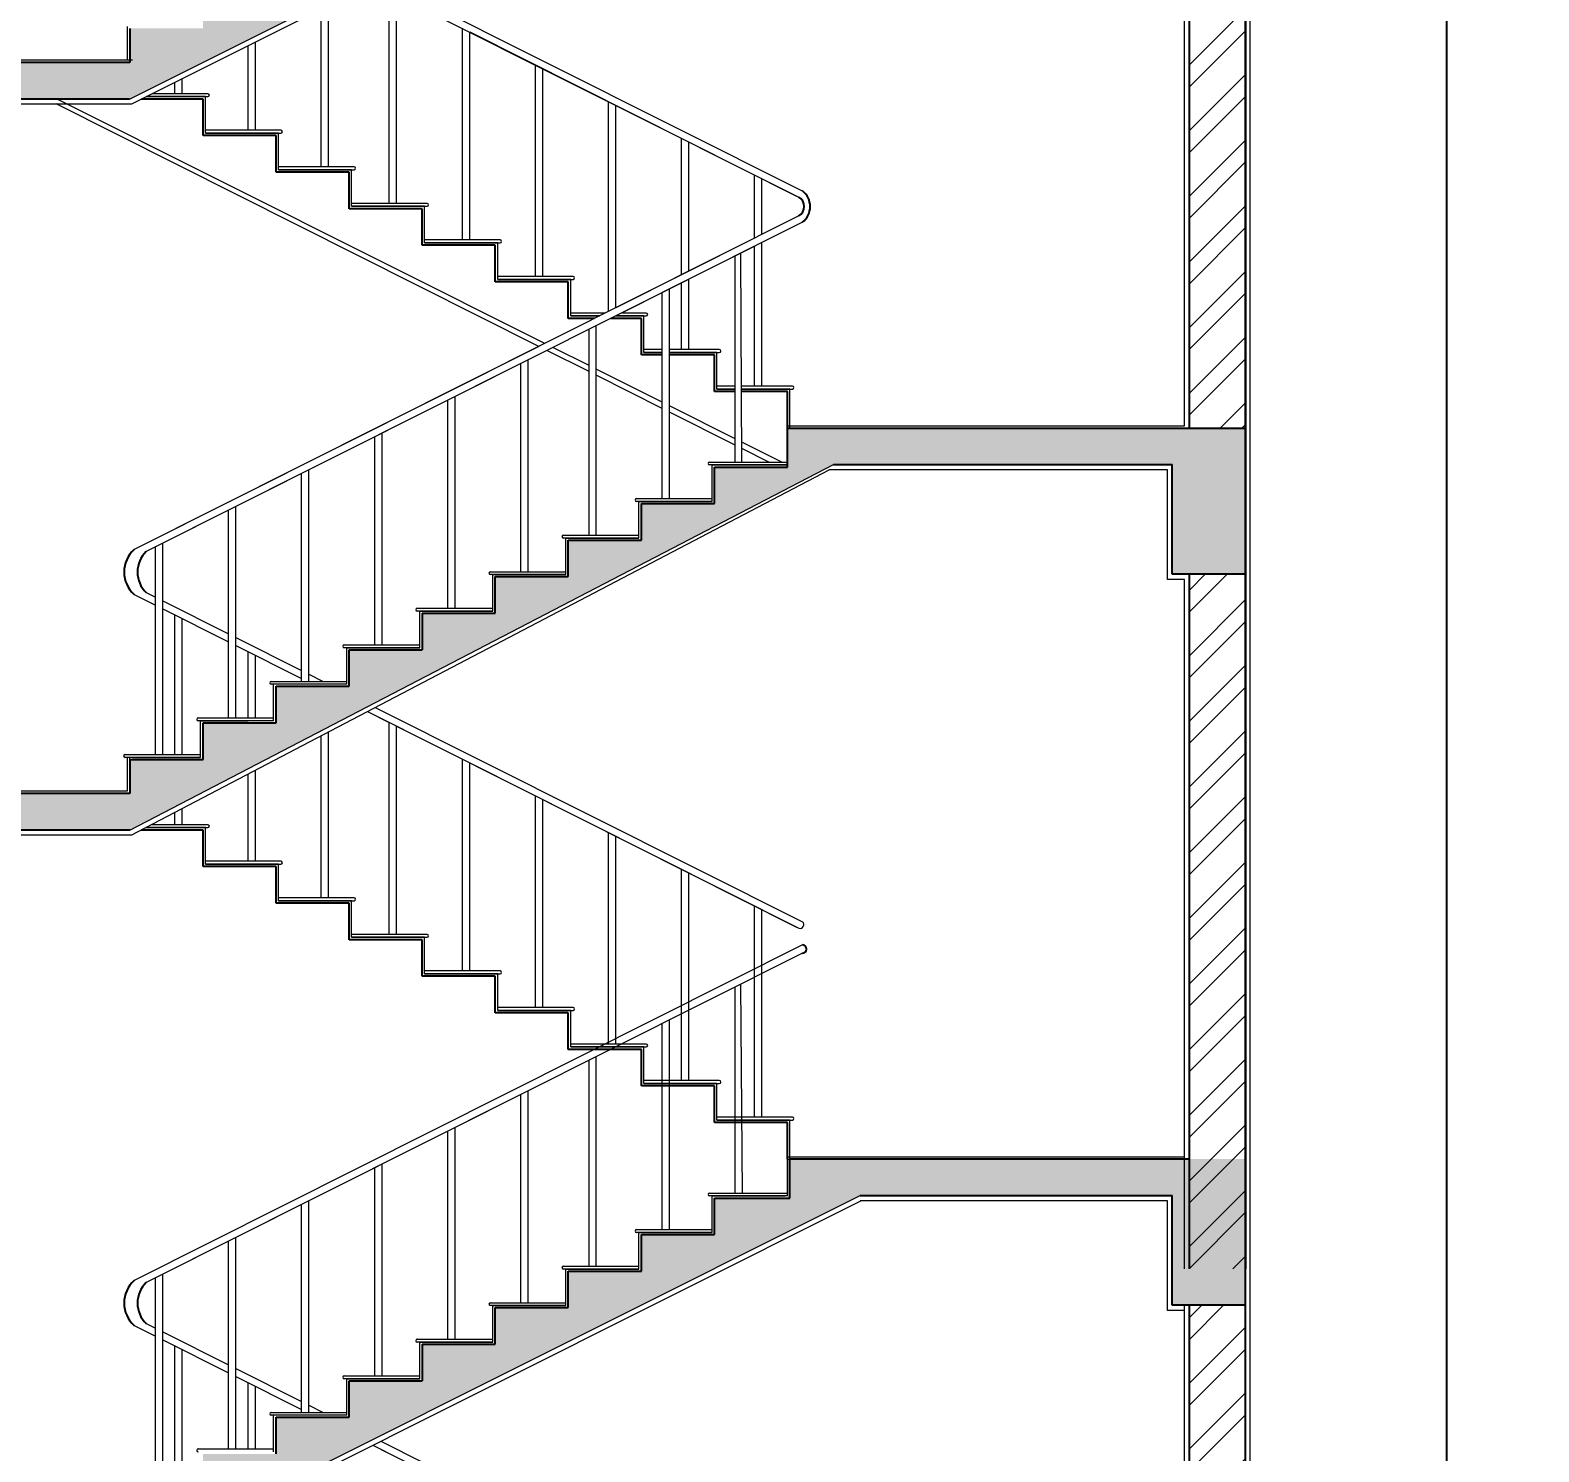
# Model space of a CAD drawing. Header units: metres. Extents: x 29392 to 32022, y 3934 to 33962.
# Drawn here: x 29754.36 to 29760.56, y 4080.7 to 4086.53 of the extents above; entities that cross this region are included whole.
import ezdxf

# ---------------------------------------------------------------- set-up
doc = ezdxf.new("R2010")
doc.units = ezdxf.units.M
for name, color, linetype, lineweight in [('HATCH', 250, 'Continuous', 13), ('Layer2', 7, 'Continuous', 5), ('PLASTER', 252, 'Continuous', 15)]:
    doc.layers.add(name, color=color, linetype=linetype, lineweight=lineweight)
doc.styles.get("Standard").update_dxf_attribs({"font": 'arial.ttf'})
doc.dimstyles.get("Standard").update_dxf_attribs({"dimtxt": 0.1, "dimasz": 0.18, "dimexe": 0.18, "dimexo": 0.0625, "dimgap": 0.09, "dimtad": 0, "dimtih": 1, "dimtoh": 1, "dimdec": 1, "dimzin": 0, "dimdsep": 46, "dimtxsty": 'Standard', "dimcen": 0.09, "dimadec": 0, "dimazin": 0, "dimtfac": 1, "dimtdec": 1, "dimtofl": 0, "dimtmove": 0, "dimatfit": 3, "dimfxl": 1, "dimtolj": 1, "dimtzin": 0, "dimarcsym": 0})
pattern_1 = [(45, (28953.65283, 3813.53923), (-0.13470384, 0.13470384), []), (45, (28953.74263, 3813.53923), (-0.13470384, 0.13470384), [])]

# ---------------------------------------------------------------- blocks, each defined once
blk = doc.blocks.new('*D276')
at = {"color": 0, "lineweight": -2, "transparency": 16777216}
for p, q in [((29759.4328, 4102.8275), (29760.3567, 4102.8275)), ((29760.1767, 4102.6475), (29760.1767, 4080.6454)), ((29760.1767, 4057.9546), (29760.1767, 4079.9568)), ((29759.4328, 4057.7746), (29760.3567, 4057.7746))]:
    blk.add_line(p, q, dxfattribs=at)
at = {"color": 0, "transparency": 16777216}
for points in [[(29760.1467, 4102.6475), (29760.2067, 4102.6475), (29760.1767, 4102.8275)], [(29760.1467, 4057.9546), (29760.2067, 4057.9546), (29760.1767, 4057.7746)]]:
    blk.add_solid(points, dxfattribs=at)
at = {"layer": 'Defpoints', "color": 0, "transparency": 16777216}
for p in [(29759.3703, 4102.8275), (29760.1767, 4102.8275), (29759.3703, 4057.7746)]:
    blk.add_point(p, dxfattribs=at)
at = {"color": 0, "transparency": 16777216, "insert": (29760.1767, 4080.3011), "char_height": 0.5, "attachment_point": 5}
blk.add_mtext('\\A1;45', dxfattribs=at)

msp = doc.modelspace()

# ---------------------------------------------------------------- hatches: boundary and pattern name
at = {"layer": 'HATCH', "transparency": 16777216}
h = msp.add_hatch(dxfattribs=at)
h.set_pattern_fill('ANSI32', color=256, scale=0.02)
h.set_pattern_definition(pattern_1)
h.paths.add_polyline_path([(29759.3503, 4093.8973), (29759.1203, 4093.8973), (29759.1203, 4096.2973), (29759.3503, 4096.2973)])
h.paths.add_polyline_path([(29753.1203, 4092.3973), (29752.8903, 4092.3973), (29752.8903, 4094.7973), (29753.1203, 4094.7973), (29753.1203, 4094.7773)])
h.paths.add_polyline_path([(29752.8903, 4091.7973), (29753.1203, 4091.7973), (29753.1203, 4091.7773), (29753.1203, 4089.3973), (29752.8903, 4089.3973)])
h.paths.add_polyline_path([(29752.8903, 4088.7973), (29753.1203, 4088.7973), (29753.1203, 4088.7773), (29753.1203, 4086.3973), (29752.8903, 4086.3973)])
h.paths.add_polyline_path([(29759.3503, 4087.8973), (29759.1203, 4087.8973), (29759.1203, 4090.2973), (29759.3503, 4090.2973)])
h.paths.add_polyline_path([(29759.3503, 4090.8973), (29759.1203, 4090.8973), (29759.1203, 4093.2973), (29759.3503, 4093.2973)])
h.paths.add_polyline_path([(29759.3503, 4084.8973), (29759.1203, 4084.8973), (29759.1203, 4087.2973), (29759.3503, 4087.2973)])
h.paths.add_polyline_path([(29759.1203, 4084.2973), (29759.3503, 4084.2973), (29759.3503, 4081.8973), (29759.1203, 4081.8973)])
h.paths.add_polyline_path([(29752.8903, 4082.7973), (29753.1202, 4082.7973), (29753.1196, 4081.4473), (29752.8903, 4081.4473)])
h.paths.add_polyline_path([(29752.8903, 4085.7973), (29753.1203, 4085.7973), (29753.1203, 4085.7773), (29753.1203, 4083.3973), (29752.8903, 4083.3973)])
h = msp.add_hatch(dxfattribs=at)
h.set_pattern_fill('AR-CONC', color=256, scale=0.001)
h.set_pattern_definition([(50, (28953.65283, 3813.53923), (0.18218467, -0.015939086), [0.01905, -0.20955]), (355, (28953.65283, 3813.53923), (-0.03524342, 0.191056845), [0.01524, -0.167640584]), (100.451445, (28953.66801, 3813.5379), (0.146941247, 0.175117752), [0.01619001, -0.178090245]), (46.1842, (28953.65283, 3813.59003), (0.27107904, -0.04204233), [0.028575, -0.314325]), (96.635558, (28953.67542, 3813.58652), (0.23740413, 0.247426125), [0.02428502, -0.26713561]), (351.18415, (28953.65283, 3813.59003), (0.23740413, 0.24742612), [0.02285997, -0.25145973]), (21, (28953.67823, 3813.57733), (0.15161439, -0.102265198), [0.01905, -0.20955]), (326, (28953.67823, 3813.57733), (0.06180203, 0.184187966), [0.01524, -0.16764]), (71.451445, (28953.69087, 3813.5688), (0.21341642, 0.08192277), [0.01619001, -0.178089938]), (37.5, (28953.65283, 3813.53923), (0.0030886033, 0.084555039), [0, -0.165608, 0, -0.17018, 0, -0.168275]), (7.5, (28953.65283, 3813.53923), (0.0668196625, 0.100180575), [0, -0.097028, 0, -0.161798, 0, -0.064135]), (327.5, (28953.59619, 3813.53923), (0.135590595, -0.005728744), [0, -0.0635, 0, -0.19812, 0, -0.26289]), (317.5, (28953.57079, 3813.53923), (0.148129181, 0.025426491), [0, -0.08255, 0, -0.131572, 0, -0.18669])])
h.paths.add_polyline_path([(29759.3503, 4084.2973), (29759.0503, 4084.2973), (29759.0503, 4084.7473), (29757.659, 4084.7473), (29754.7704, 4083.2473), (29753.1903, 4083.2473), (29753.1903, 4082.7973), (29752.8903, 4082.7973), (29752.8903, 4083.3973), (29754.7703, 4083.3973), (29754.7703, 4083.5373), (29755.0703, 4083.5373), (29755.0703, 4083.6873), (29755.3703, 4083.6873), (29755.3703, 4083.8373), (29755.6703, 4083.8373), (29755.6703, 4083.9449), (29755.6703, 4083.9873), (29755.9703, 4083.9873), (29755.9703, 4084.1373), (29756.2703, 4084.1373), (29756.2703, 4084.2873), (29756.5703, 4084.2873), (29756.5703, 4084.4373), (29756.8703, 4084.4373), (29756.8703, 4084.5873), (29757.1703, 4084.5873), (29757.1703, 4084.7373), (29757.4703, 4084.7373), (29757.4703, 4084.8973), (29757.4803, 4084.8973), (29759.3503, 4084.8973)])
h.paths.add_polyline_path([(29759.3503, 4087.2973), (29759.0503, 4087.2973), (29759.0503, 4087.7473), (29757.7693, 4087.7473), (29754.7688, 4086.2473), (29753.1903, 4086.2473), (29753.1903, 4085.7973), (29752.8903, 4085.7973), (29752.8903, 4086.3973), (29754.7703, 4086.3973), (29754.7803, 4086.4073), (29754.7703, 4086.4073), (29754.7703, 4086.5373), (29755.0703, 4086.5373), (29755.0703, 4086.6873), (29755.3703, 4086.6873), (29755.3703, 4086.8373), (29755.6703, 4086.8373), (29755.6703, 4086.9449), (29755.6703, 4086.9873), (29755.9703, 4086.9873), (29755.9703, 4087.1373), (29756.2703, 4087.1373), (29756.2703, 4087.2873), (29756.5703, 4087.2873), (29756.5703, 4087.4373), (29756.8703, 4087.4373), (29756.8703, 4087.5873), (29757.1703, 4087.5873), (29757.1703, 4087.7373), (29757.4455, 4087.7373), (29757.4703, 4087.7373), (29757.4703, 4087.8973), (29759.3503, 4087.8973)])
h = msp.add_hatch(dxfattribs=at)
h.set_pattern_fill('ANSI32', color=256, scale=0.02)
h.set_pattern_definition(pattern_1)
h.paths.add_polyline_path([(29759.3503, 4081.4473), (29759.1203, 4081.4473), (29759.1203, 4084.2973), (29759.3503, 4084.2973), (29759.3503, 4081.8973)])
h = msp.add_hatch(dxfattribs=at)
h.set_pattern_fill('ANSI32', color=256, scale=0.02)
h.set_pattern_definition([(45, (28953.65283, 3789.53923), (-0.13470384, 0.13470384), []), (45, (28953.74263, 3789.53923), (-0.13470384, 0.13470384), [])])
h.paths.add_polyline_path([(29753.1203, 4080.3973), (29752.8903, 4080.3973), (29752.8903, 4083.8473), (29753.1203, 4083.8473)])
h.paths.add_polyline_path([(29753.1203, 4077.3973), (29752.8903, 4077.3973), (29752.8903, 4079.7973), (29753.1203, 4079.7973), (29753.1203, 4079.7773)])
h.paths.add_polyline_path([(29759.3503, 4078.8973), (29759.1203, 4078.8973), (29759.1203, 4081.2973), (29759.3503, 4081.2973)])
h.paths.add_polyline_path([(29759.3503, 4078.2973), (29759.3503, 4075.8973), (29759.1203, 4075.8973), (29759.1203, 4078.2973)])
h.paths.add_polyline_path([(29759.3503, 4075.2973), (29759.3503, 4072.8973), (29759.1203, 4072.8973), (29759.1203, 4075.2973)])
h.paths.add_polyline_path([(29753.1203, 4071.3973), (29752.8903, 4071.3973), (29752.8903, 4073.7973), (29753.1203, 4073.7973), (29753.1203, 4073.7773)])
h.paths.add_polyline_path([(29752.8903, 4074.3973), (29752.8903, 4076.7973), (29753.1203, 4076.7973), (29753.1203, 4076.7773), (29753.1203, 4074.3973)])
h = msp.add_hatch(dxfattribs=at)
h.set_pattern_fill('AR-CONC', color=256, scale=0.001)
h.set_pattern_definition([(50, (28953.65283, 3807.53923), (0.18218467, -0.015939086), [0.01905, -0.20955]), (355, (28953.65283, 3807.53923), (-0.03524342, 0.191056845), [0.01524, -0.167640584]), (100.451445, (28953.66801, 3807.5379), (0.146941247, 0.175117752), [0.01619001, -0.178090245]), (46.1842, (28953.65283, 3807.59003), (0.27107904, -0.04204233), [0.028575, -0.314325]), (96.635558, (28953.67542, 3807.58652), (0.23740413, 0.247426125), [0.02428502, -0.26713561]), (351.18415, (28953.65283, 3807.59003), (0.23740413, 0.24742612), [0.02285997, -0.25145973]), (21, (28953.67823, 3807.57733), (0.15161439, -0.102265198), [0.01905, -0.20955]), (326, (28953.67823, 3807.57733), (0.06180203, 0.184187966), [0.01524, -0.16764]), (71.451445, (28953.69087, 3807.5688), (0.21341642, 0.08192277), [0.01619001, -0.178089938]), (37.5, (28953.65283, 3807.53923), (0.0030886033, 0.084555039), [0, -0.165608, 0, -0.17018, 0, -0.168275]), (7.5, (28953.65283, 3807.53923), (0.0668196625, 0.100180575), [0, -0.097028, 0, -0.161798, 0, -0.064135]), (327.5, (28953.59619, 3807.53923), (0.135590595, -0.005728744), [0, -0.0635, 0, -0.19812, 0, -0.26289]), (317.5, (28953.57079, 3807.53923), (0.148129181, 0.025426491), [0, -0.08255, 0, -0.131572, 0, -0.18669])])
h.paths.add_polyline_path([(29759.0503, 4078.7473), (29757.659, 4078.7473), (29754.7704, 4077.2473), (29753.1903, 4077.2473), (29753.1903, 4076.7973), (29752.8903, 4076.7973), (29752.8903, 4077.3973), (29754.7703, 4077.3973), (29754.7703, 4077.5373), (29755.0703, 4077.5373), (29755.0703, 4077.6873), (29755.3703, 4077.6873), (29755.3703, 4077.8373), (29755.6703, 4077.8373), (29755.6703, 4077.9449), (29755.6703, 4077.9873), (29755.9703, 4077.9873), (29755.9703, 4078.1373), (29756.2703, 4078.1373), (29756.2703, 4078.2873), (29756.5703, 4078.2873), (29756.5703, 4078.4373), (29756.8703, 4078.4373), (29756.8703, 4078.5873), (29757.1703, 4078.5873), (29757.1703, 4078.7373), (29757.4703, 4078.7373), (29757.4703, 4078.8973), (29757.4803, 4078.8973), (29759.3503, 4078.8973), (29759.3503, 4078.2973), (29759.0503, 4078.2973)])
h.paths.add_polyline_path([(29759.0503, 4081.7473), (29757.7693, 4081.7473), (29754.7688, 4080.2473), (29753.1903, 4080.2473), (29753.1903, 4079.7973), (29752.8903, 4079.7973), (29752.8903, 4080.3973), (29754.7703, 4080.3973), (29754.7803, 4080.4073), (29754.7703, 4080.4073), (29754.7703, 4080.5373), (29755.0703, 4080.5373), (29755.0703, 4080.6873), (29755.3703, 4080.6873), (29755.3703, 4080.8373), (29755.6703, 4080.8373), (29755.6703, 4080.9449), (29755.6703, 4080.9873), (29755.9703, 4080.9873), (29755.9703, 4081.1373), (29756.2703, 4081.1373), (29756.2703, 4081.2873), (29756.5703, 4081.2873), (29756.5703, 4081.4373), (29756.8703, 4081.4373), (29756.8703, 4081.5873), (29757.1703, 4081.5873), (29757.1703, 4081.7373), (29757.4455, 4081.7373), (29757.4703, 4081.7373), (29757.4703, 4081.8973), (29759.3503, 4081.8973), (29759.3503, 4081.2973), (29759.0503, 4081.2973)])

# ---------------------------------------------------------------- linework, layer by layer
at = {"transparency": 16777216}
for p, q in [((29759.3503, 4081.8973), (29759.3575, 4102.8125)), ((29759.3503, 4089.1665), (29759.3503, 4081.4473)), ((29759.1203, 4084.8973), (29759.1203, 4087.2973)), ((29759.3503, 4057.7746), (29759.3503, 4086.8273)), ((29759.3503, 4057.8973), (29759.3503, 4086.7868)), ((29754.7703, 4086.5373), (29754.7703, 4086.3973)), ((29754.7703, 4086.3973), (29752.8903, 4086.3973)), ((29754.7688, 4086.2473), (29753.1903, 4086.2473)), ((29755.0703, 4086.2473), (29754.8176, 4086.2473)), ((29755.0703, 4086.0973), (29755.0703, 4086.2473)), ((29755.3703, 4086.0973), (29755.0703, 4086.0973)), ((29755.3703, 4085.9473), (29755.3703, 4086.0973)), ((29755.6703, 4085.9473), (29755.3703, 4085.9473)), ((29755.6703, 4085.7973), (29755.6703, 4085.9473)), ((29755.9703, 4085.7973), (29755.6703, 4085.7973)), ((29755.9703, 4085.6473), (29755.9703, 4085.7973)), ((29756.2703, 4085.6473), (29755.9703, 4085.6473)), ((29756.2703, 4085.4973), (29756.2703, 4085.6473)), ((29756.5703, 4085.4973), (29756.2703, 4085.4973)), ((29756.5703, 4085.3473), (29756.5703, 4085.4973)), ((29756.6779, 4085.3473), (29756.5703, 4085.3473)), ((29756.8703, 4085.3473), (29756.7452, 4085.3473)), ((29756.8703, 4085.1973), (29756.8703, 4085.3473)), ((29756.9553, 4085.1973), (29756.8703, 4085.1973)), ((29757.1703, 4085.1973), (29756.9853, 4085.1973)), ((29757.1703, 4085.0473), (29757.1703, 4085.1973)), ((29757.2553, 4085.0473), (29757.1703, 4085.0473)), ((29757.4703, 4085.0473), (29757.2818, 4085.0473)), ((29757.4703, 4084.8973), (29757.4703, 4085.0473)), ((29757.4703, 4084.8973), (29759.3503, 4084.8973)), ((29757.4703, 4084.7373), (29757.4703, 4084.8973)), ((29757.1703, 4084.5873), (29757.1703, 4084.7373)), ((29757.1703, 4084.7373), (29757.4703, 4084.7373)), ((29757.659, 4084.7473), (29759.0503, 4084.7473)), ((29759.0503, 4084.2973), (29759.0503, 4084.7473)), ((29756.8703, 4084.4373), (29756.8703, 4084.5873)), ((29756.8703, 4084.5873), (29757.1703, 4084.5873)), ((29756.5703, 4084.2873), (29756.5703, 4084.4373)), ((29756.5703, 4084.4373), (29756.8703, 4084.4373)), ((29756.2703, 4084.1373), (29756.2703, 4084.2873)), ((29756.2703, 4084.2873), (29756.5703, 4084.2873)), ((29759.3503, 4084.2973), (29759.0503, 4084.2973)), ((29759.1203, 4081.4473), (29759.1203, 4084.2973)), ((29755.9703, 4084.1373), (29756.2703, 4084.1373)), ((29755.9703, 4084.1373), (29755.9703, 4083.9873)), ((29755.6703, 4083.9449), (29755.6703, 4083.9873)), ((29755.6703, 4083.9873), (29755.9703, 4083.9873)), ((29755.6703, 4083.8373), (29755.6703, 4083.9449)), ((29755.3703, 4083.6873), (29755.3703, 4083.8373)), ((29755.3703, 4083.8373), (29755.6703, 4083.8373)), ((29759.1203, 4081.8973), (29759.1203, 4083.8473)), ((29755.0703, 4083.5373), (29755.0703, 4083.6873)), ((29755.0703, 4083.6873), (29755.3703, 4083.6873)), ((29755.0703, 4083.5373), (29755.0703, 4083.5854)), ((29754.7703, 4083.5373), (29755.0703, 4083.5373)), ((29754.7703, 4083.5373), (29754.7703, 4083.3973)), ((29754.7703, 4083.3973), (29752.8903, 4083.3973)), ((29754.7704, 4083.2473), (29753.1903, 4083.2473)), ((29755.0703, 4083.2473), (29754.8158, 4083.2473)), ((29755.0703, 4083.0973), (29755.0703, 4083.2473)), ((29755.3703, 4083.0973), (29755.0703, 4083.0973)), ((29755.3703, 4082.9473), (29755.3703, 4083.0973)), ((29755.6703, 4082.9473), (29755.3703, 4082.9473)), ((29755.6703, 4082.7973), (29755.6703, 4082.9473)), ((29755.9703, 4082.7973), (29755.6703, 4082.7973)), ((29755.9703, 4082.6473), (29755.9703, 4082.7973)), ((29756.2703, 4082.6473), (29755.9703, 4082.6473)), ((29756.2703, 4082.4973), (29756.2703, 4082.6473)), ((29756.5703, 4082.4973), (29756.2703, 4082.4973)), ((29756.5703, 4082.3473), (29756.5703, 4082.4973)), ((29756.8703, 4082.3473), (29756.5703, 4082.3473)), ((29756.8703, 4082.1973), (29756.8703, 4082.3473)), ((29757.1703, 4082.1973), (29756.8703, 4082.1973)), ((29757.1703, 4082.0473), (29757.1703, 4082.1973)), ((29757.4703, 4082.0473), (29757.1703, 4082.0473)), ((29757.4703, 4081.8973), (29757.4703, 4082.0473)), ((29759.3503, 4081.9173), (29759.3503, 4081.9273)), ((29757.4803, 4081.7373), (29757.4803, 4081.8973)), ((29759.1203, 4081.8973), (29757.4803, 4081.8973)), ((29757.1703, 4081.5873), (29757.1703, 4081.7373)), ((29757.1703, 4081.7373), (29757.4803, 4081.7373)), ((29757.7693, 4081.7473), (29759.0503, 4081.7473)), ((29759.0503, 4081.2973), (29759.0503, 4081.7473)), ((29756.8703, 4081.4373), (29756.8703, 4081.5873)), ((29756.8703, 4081.5873), (29757.1703, 4081.5873)), ((29756.5703, 4081.2873), (29756.5703, 4081.4373)), ((29756.5703, 4081.4373), (29756.8703, 4081.4373)), ((29759.3503, 4081.2973), (29759.0503, 4081.2973)), ((29759.1203, 4078.8973), (29759.1203, 4081.2973)), ((29756.2703, 4081.1373), (29756.2703, 4081.2873)), ((29756.2703, 4081.2873), (29756.5703, 4081.2873)), ((29755.9703, 4081.1373), (29756.2703, 4081.1373)), ((29755.9703, 4081.1373), (29755.9703, 4080.9873)), ((29755.6703, 4080.9449), (29755.6703, 4080.9873)), ((29755.6703, 4080.9873), (29755.9703, 4080.9873)), ((29755.6703, 4080.8373), (29755.6703, 4080.9449)), ((29755.3703, 4080.6873), (29755.3703, 4080.8373)), ((29755.3703, 4080.8373), (29755.6703, 4080.8373))]:
    msp.add_line(p, q, dxfattribs=at)
for centre, radius, start, end in [((29757.4952, 4085.8065), 0.0439, 300.06372, 59.93628), ((29757.4819, 4085.8063), 0.0815, 308.05739, 51.94261), ((29754.8702, 4084.3063), 0.124, 132.00126, 227.99874), ((29754.9165, 4084.3061), 0.1154, 133.38056, 226.61944), ((29757.5321, 4082.7589), 0.0168, 270, 90), ((29754.8702, 4081.3063), 0.124, 132.00126, 227.99874), ((29754.9165, 4081.3061), 0.1154, 133.38056, 226.61944)]:
    msp.add_arc(centre, radius, start, end, dxfattribs=at)
at = {"layer": 'Layer2', "transparency": 16777216}
for p, q in [((29754.7688, 4086.2473), (29757.7693, 4087.7473)), ((29756.4737, 4085.2448), (29754.4714, 4086.2473)), ((29756.6553, 4085.1538), (29756.5073, 4085.2279)), ((29756.9553, 4085.0036), (29756.6853, 4085.1388)), ((29757.2553, 4084.8534), (29756.9853, 4084.9886)), ((29757.4466, 4084.7577), (29757.2828, 4084.8397)), ((29754.7704, 4083.2473), (29757.659, 4084.7473)), ((29754.7688, 4080.2473), (29757.7693, 4081.7473))]:
    msp.add_line(p, q, dxfattribs=at)
at = {"layer": 'PLASTER', "transparency": 16777216}
for p, q in [((29759.3703, 4081.8973), (29759.3703, 4102.8275)), ((29759.3703, 4081.8973), (29759.3703, 4100.3573)), ((29754.7776, 4086.2273), (29757.7709, 4087.7257)), ((29759.1003, 4084.9057), (29759.1003, 4087.2973)), ((29759.3703, 4057.7746), (29759.3703, 4086.7868)), ((29754.7583, 4086.5457), (29754.7583, 4086.4073)), ((29754.7803, 4086.4073), (29753.1403, 4086.4073)), ((29755.0803, 4086.2573), (29754.8376, 4086.2573)), ((29754.8376, 4086.2573), (29755.0903, 4086.2573)), ((29755.0903, 4086.2693), (29754.8615, 4086.2693)), ((29755.0803, 4086.1073), (29755.0803, 4086.2573)), ((29753.2103, 4086.2273), (29754.7776, 4086.2273)), ((29756.449, 4085.2322), (29754.4667, 4086.2273)), ((29755.3903, 4086.1193), (29755.0803, 4086.1193)), ((29755.3803, 4086.1073), (29755.0803, 4086.1073)), ((29755.0803, 4086.1073), (29755.3903, 4086.1073)), ((29755.3803, 4085.9573), (29755.3803, 4086.1073)), ((29755.6903, 4085.9693), (29755.3803, 4085.9693)), ((29755.6803, 4085.9573), (29755.3803, 4085.9573)), ((29755.3803, 4085.9573), (29755.6903, 4085.9573)), ((29755.6803, 4085.8073), (29755.6803, 4085.9573)), ((29755.9903, 4085.8193), (29755.6803, 4085.8193)), ((29755.9803, 4085.8073), (29755.6803, 4085.8073)), ((29755.6803, 4085.8073), (29755.9903, 4085.8073)), ((29755.9803, 4085.6573), (29755.9803, 4085.8073)), ((29756.2903, 4085.6693), (29755.9803, 4085.6693)), ((29756.2803, 4085.6573), (29755.9803, 4085.6573)), ((29755.9803, 4085.6573), (29756.2903, 4085.6573)), ((29756.2803, 4085.5073), (29756.2803, 4085.6573)), ((29756.5903, 4085.5193), (29756.2803, 4085.5193)), ((29756.5803, 4085.5073), (29756.2803, 4085.5073)), ((29756.2803, 4085.5073), (29756.5903, 4085.5073)), ((29756.5803, 4085.3573), (29756.5803, 4085.5073)), ((29756.7218, 4085.3693), (29756.5803, 4085.3693)), ((29756.6978, 4085.3573), (29756.5803, 4085.3573)), ((29756.5803, 4085.3573), (29756.6978, 4085.3573)), ((29756.8803, 4085.3573), (29756.7651, 4085.3573)), ((29756.7651, 4085.3573), (29756.8903, 4085.3573)), ((29756.8903, 4085.3693), (29756.789, 4085.3693)), ((29756.8803, 4085.2073), (29756.8803, 4085.3573)), ((29756.6553, 4085.1286), (29756.4824, 4085.2154)), ((29756.9553, 4085.2193), (29756.8803, 4085.2193)), ((29756.9553, 4085.2073), (29756.8803, 4085.2073)), ((29756.8803, 4085.2073), (29756.9553, 4085.2073)), ((29757.1903, 4085.2193), (29756.9853, 4085.2193)), ((29757.1803, 4085.2073), (29756.9853, 4085.2073)), ((29756.9853, 4085.2073), (29757.1903, 4085.2073)), ((29757.1803, 4085.0573), (29757.1803, 4085.2073)), ((29756.9553, 4084.978), (29756.6853, 4085.1136)), ((29757.2553, 4085.0693), (29757.1803, 4085.0693)), ((29757.2553, 4085.0573), (29757.1803, 4085.0573)), ((29757.1803, 4085.0573), (29757.2553, 4085.0573)), ((29757.4903, 4085.0693), (29757.2817, 4085.0693)), ((29757.4803, 4085.0573), (29757.2818, 4085.0573)), ((29757.2818, 4085.0573), (29757.4903, 4085.0573)), ((29757.4803, 4084.8973), (29757.4803, 4085.0573)), ((29757.2553, 4084.8274), (29756.9853, 4084.963)), ((29757.4703, 4084.9057), (29759.1003, 4084.9057)), ((29757.3943, 4084.7577), (29757.2829, 4084.8136)), ((29754.7776, 4083.2273), (29757.6407, 4084.7257)), ((29757.1503, 4084.7577), (29757.4703, 4084.7577)), ((29757.4703, 4084.7457), (29757.1503, 4084.7457)), ((29757.1603, 4084.5957), (29757.1603, 4084.7457)), ((29757.1603, 4084.7457), (29757.4703, 4084.7457)), ((29759.0303, 4084.7257), (29757.6407, 4084.7257)), ((29759.0303, 4084.2757), (29759.0303, 4084.7257)), ((29756.8503, 4084.6077), (29757.1603, 4084.6077)), ((29757.1603, 4084.5957), (29756.8503, 4084.5957)), ((29756.8603, 4084.4457), (29756.8603, 4084.5957)), ((29756.8603, 4084.5957), (29757.1603, 4084.5957)), ((29756.5503, 4084.4577), (29756.8603, 4084.4577)), ((29756.8603, 4084.4457), (29756.5503, 4084.4457)), ((29756.5603, 4084.2957), (29756.5603, 4084.4457)), ((29756.5603, 4084.4457), (29756.8603, 4084.4457)), ((29756.2503, 4084.3077), (29756.5603, 4084.3077)), ((29756.5603, 4084.2957), (29756.2503, 4084.2957)), ((29756.2603, 4084.1457), (29756.2603, 4084.2957)), ((29756.2603, 4084.2957), (29756.5603, 4084.2957)), ((29759.1003, 4084.2757), (29759.0303, 4084.2757)), ((29759.1003, 4081.4473), (29759.1003, 4084.2757)), ((29755.9503, 4084.1577), (29756.2603, 4084.1577)), ((29756.2603, 4084.1457), (29755.9503, 4084.1457)), ((29755.9603, 4083.9957), (29755.9603, 4084.1457)), ((29755.9603, 4084.1457), (29756.2603, 4084.1457)), ((29755.6503, 4084.0077), (29755.9603, 4084.0077)), ((29755.9603, 4083.9957), (29755.6503, 4083.9957)), ((29755.6603, 4083.8457), (29755.6603, 4083.9957)), ((29755.6603, 4083.9957), (29755.9603, 4083.9957)), ((29755.3503, 4083.8577), (29755.6603, 4083.8577)), ((29755.6603, 4083.8457), (29755.3503, 4083.8457)), ((29755.3603, 4083.6957), (29755.3603, 4083.8457)), ((29759.1003, 4081.8973), (29759.1003, 4083.8257)), ((29755.0503, 4083.7077), (29755.3603, 4083.7077)), ((29755.3603, 4083.6957), (29755.0503, 4083.6957)), ((29755.0603, 4083.5457), (29755.0603, 4083.6957)), ((29755.0603, 4083.6957), (29755.2553, 4083.6957)), ((29754.7503, 4083.5577), (29755.0603, 4083.5577)), ((29755.0603, 4083.5457), (29754.7503, 4083.5457)), ((29754.7703, 4083.5457), (29754.7583, 4083.5457)), ((29754.7583, 4083.5457), (29754.7583, 4083.4073)), ((29754.7703, 4083.5373), (29754.7703, 4083.5457)), ((29754.7803, 4083.5457), (29755.0603, 4083.5457)), ((29755.0603, 4083.5457), (29755.0603, 4083.5838)), ((29754.7583, 4083.4073), (29753.1403, 4083.4073)), ((29753.2103, 4083.2273), (29754.7776, 4083.2273)), ((29755.0803, 4083.2573), (29754.835, 4083.2573)), ((29754.835, 4083.2573), (29755.0903, 4083.2573)), ((29755.0903, 4083.2693), (29754.8579, 4083.2693)), ((29755.0803, 4083.1073), (29755.0803, 4083.2573)), ((29755.3903, 4083.1193), (29755.0803, 4083.1193)), ((29755.3803, 4083.1073), (29755.0803, 4083.1073)), ((29755.0803, 4083.1073), (29755.3903, 4083.1073)), ((29755.3803, 4082.9573), (29755.3803, 4083.1073)), ((29755.6903, 4082.9693), (29755.3803, 4082.9693)), ((29755.6803, 4082.9573), (29755.3803, 4082.9573)), ((29755.3803, 4082.9573), (29755.6903, 4082.9573)), ((29755.6803, 4082.8073), (29755.6803, 4082.9573)), ((29755.9903, 4082.8193), (29755.6803, 4082.8193)), ((29755.9803, 4082.8073), (29755.6803, 4082.8073)), ((29755.6803, 4082.8073), (29755.9903, 4082.8073)), ((29755.9803, 4082.6573), (29755.9803, 4082.8073)), ((29756.2903, 4082.6693), (29755.9803, 4082.6693)), ((29756.2803, 4082.6573), (29755.9803, 4082.6573)), ((29755.9803, 4082.6573), (29756.2903, 4082.6573)), ((29756.2803, 4082.5073), (29756.2803, 4082.6573)), ((29756.5903, 4082.5193), (29756.2803, 4082.5193)), ((29756.5803, 4082.5073), (29756.2803, 4082.5073)), ((29756.2803, 4082.5073), (29756.5903, 4082.5073)), ((29756.5803, 4082.3573), (29756.5803, 4082.5073)), ((29756.8903, 4082.3693), (29756.5803, 4082.3693)), ((29756.8803, 4082.3573), (29756.5803, 4082.3573)), ((29756.5803, 4082.3573), (29756.8903, 4082.3573)), ((29756.8803, 4082.2073), (29756.8803, 4082.3573)), ((29757.1903, 4082.2193), (29756.8803, 4082.2193)), ((29757.1803, 4082.2073), (29756.8803, 4082.2073)), ((29756.8803, 4082.2073), (29757.1903, 4082.2073)), ((29757.1803, 4082.0573), (29757.1803, 4082.2073)), ((29757.4903, 4082.0693), (29757.1803, 4082.0693)), ((29757.4803, 4082.0573), (29757.1803, 4082.0573)), ((29757.1803, 4082.0573), (29757.4903, 4082.0573)), ((29757.4803, 4081.8973), (29757.4803, 4082.0573)), ((29757.4703, 4081.7457), (29757.4703, 4081.9057)), ((29757.4703, 4081.9057), (29759.1003, 4081.9057)), ((29757.4703, 4081.8973), (29757.4803, 4081.8973)), ((29754.7776, 4080.2273), (29757.774, 4081.7273)), ((29757.1503, 4081.7577), (29757.4703, 4081.7577)), ((29757.4703, 4081.7457), (29757.1503, 4081.7457)), ((29757.1603, 4081.5957), (29757.1603, 4081.7457)), ((29757.1603, 4081.7457), (29757.4603, 4081.7457)), ((29759.0303, 4081.7257), (29757.7693, 4081.7257)), ((29759.0303, 4081.2757), (29759.0303, 4081.7257)), ((29756.8503, 4081.6077), (29757.1603, 4081.6077)), ((29757.1603, 4081.5957), (29756.8503, 4081.5957)), ((29756.8603, 4081.4457), (29756.8603, 4081.5957)), ((29756.8603, 4081.5957), (29757.1603, 4081.5957)), ((29756.5503, 4081.4577), (29756.8603, 4081.4577)), ((29756.8603, 4081.4457), (29756.5503, 4081.4457)), ((29756.5603, 4081.2957), (29756.5603, 4081.4457)), ((29756.5603, 4081.4457), (29756.8603, 4081.4457)), ((29756.2503, 4081.3077), (29756.5603, 4081.3077)), ((29756.5603, 4081.2957), (29756.2503, 4081.2957)), ((29756.2603, 4081.1457), (29756.2603, 4081.2957)), ((29756.2603, 4081.2957), (29756.5603, 4081.2957)), ((29759.1003, 4078.8973), (29759.1003, 4081.2973)), ((29759.1003, 4081.2757), (29759.0303, 4081.2757)), ((29755.9503, 4081.1577), (29756.2603, 4081.1577)), ((29756.2603, 4081.1457), (29755.9503, 4081.1457)), ((29755.9603, 4080.9957), (29755.9603, 4081.1457)), ((29755.9603, 4081.1457), (29756.2603, 4081.1457)), ((29755.6503, 4081.0077), (29755.9603, 4081.0077)), ((29755.9603, 4080.9957), (29755.6503, 4080.9957)), ((29755.6603, 4080.8457), (29755.6603, 4080.9957)), ((29755.6603, 4080.9957), (29755.9603, 4080.9957)), ((29755.3503, 4080.8577), (29755.6603, 4080.8577)), ((29755.6603, 4080.8457), (29755.3503, 4080.8457)), ((29755.3603, 4080.6957), (29755.3603, 4080.8457)), ((29755.0503, 4080.7077), (29755.3603, 4080.7077))]:
    msp.add_line(p, q, dxfattribs=at)
at = {"layer": 'PLASTER', "color": 18, "linetype": 'Continuous', "lineweight": 20, "ltscale": 5, "true_color": 0x000000, "transparency": 16777216}
for p, q in [((29755.7671, 4086.7226), (29757.5172, 4085.8445)), ((29755.8005, 4086.7394), (29757.5306, 4085.8713)), ((29755.8353, 4085.8193), (29755.8353, 4086.6883)), ((29755.5853, 4085.9693), (29755.5853, 4086.6316)), ((29755.8653, 4085.8193), (29755.8653, 4086.6733)), ((29755.5553, 4085.9693), (29755.5553, 4086.6166)), ((29756.1353, 4085.6693), (29756.1353, 4086.5378)), ((29756.1653, 4086.5228), (29757.5079, 4085.8491)), ((29756.1653, 4085.6693), (29756.1653, 4086.5228)), ((29755.2553, 4086.1193), (29755.2553, 4086.4664)), ((29755.2853, 4086.1193), (29755.2853, 4086.4814)), ((29756.4353, 4085.5193), (29756.4353, 4086.3873)), ((29756.4653, 4085.5193), (29756.4653, 4086.3722)), ((29754.9553, 4086.2693), (29754.9553, 4086.3162)), ((29754.9853, 4086.2693), (29754.9853, 4086.3312)), ((29756.7353, 4085.3761), (29756.7353, 4086.2368)), ((29756.7653, 4085.3909), (29756.7653, 4086.2217)), ((29757.0353, 4085.5264), (29757.0353, 4086.0862)), ((29757.0653, 4085.5415), (29757.0653, 4086.0712)), ((29757.3353, 4085.6769), (29757.3353, 4085.9357)), ((29757.3653, 4085.6923), (29757.3653, 4085.9207)), ((29757.5172, 4085.7685), (29754.7873, 4084.3985)), ((29757.5321, 4085.7421), (29754.8372, 4084.39)), ((29757.3353, 4085.6769), (29756.7653, 4085.3909)), ((29757.3353, 4085.6434), (29756.789, 4085.3693)), ((29757.3353, 4085.0693), (29757.3353, 4085.6434)), ((29757.3653, 4085.0693), (29757.3653, 4085.6584)), ((29757.2553, 4084.7577), (29757.2553, 4085.6032)), ((29757.2831, 4084.7577), (29757.2793, 4085.6153)), ((29757.0653, 4085.2193), (29757.0653, 4085.5079)), ((29756.9553, 4084.6077), (29756.9553, 4085.4527)), ((29756.9853, 4084.6077), (29756.9853, 4085.4678)), ((29757.0353, 4085.2193), (29757.0353, 4085.4928)), ((29756.6553, 4084.4577), (29756.6553, 4085.3022)), ((29756.6853, 4084.4577), (29756.6853, 4085.3172)), ((29756.449, 4085.2322), (29754.7873, 4084.3985)), ((29756.4824, 4085.2154), (29755.1753, 4084.5596)), ((29756.4824, 4085.2154), (29756.4053, 4085.1767)), ((29756.3753, 4085.1617), (29756.1053, 4085.0262)), ((29756.3753, 4084.3077), (29756.3753, 4085.1617)), ((29756.4053, 4084.3077), (29756.4053, 4085.1767)), ((29756.0753, 4085.0112), (29755.5053, 4084.7252)), ((29756.0753, 4084.1577), (29756.0753, 4085.0112)), ((29756.1053, 4084.1577), (29756.1053, 4085.0262)), ((29755.7753, 4084.0077), (29755.7753, 4084.8606)), ((29755.8053, 4084.0077), (29755.8053, 4084.8757)), ((29755.4753, 4084.7101), (29755.2053, 4084.5746)), ((29755.4753, 4084.7101), (29755.2053, 4084.5746)), ((29755.4753, 4083.8577), (29755.4753, 4084.7101)), ((29755.5053, 4083.8577), (29755.5053, 4084.7252)), ((29755.1753, 4084.5596), (29754.8753, 4084.4091)), ((29755.1753, 4084.5596), (29754.9053, 4084.4241)), ((29755.1753, 4083.7077), (29755.1753, 4084.5596)), ((29755.2053, 4083.7077), (29755.2053, 4084.5746)), ((29754.8753, 4084.4091), (29754.8372, 4084.39)), ((29754.8753, 4084.4091), (29754.8372, 4084.39)), ((29754.8753, 4084.17), (29754.8753, 4084.4091)), ((29754.9053, 4084.155), (29754.9053, 4084.4241)), ((29754.7873, 4084.2142), (29754.8753, 4084.17)), ((29754.8372, 4084.2223), (29754.8753, 4084.2032)), ((29754.8753, 4083.5577), (29754.8753, 4084.17)), ((29754.9053, 4084.1881), (29755.1753, 4084.0527)), ((29754.9053, 4084.155), (29755.1753, 4084.0195)), ((29754.9053, 4083.5577), (29754.9053, 4084.155)), ((29754.9553, 4083.5577), (29754.9553, 4084.1288)), ((29754.9853, 4083.5577), (29754.9853, 4084.1148)), ((29755.2053, 4084.0376), (29755.4753, 4083.9022)), ((29755.2053, 4084.0044), (29755.4753, 4083.869)), ((29755.2553, 4083.7077), (29755.2553, 4083.9794)), ((29755.2853, 4083.7077), (29755.2853, 4083.9643)), ((29755.5053, 4083.8872), (29755.5641, 4083.8577)), ((29755.7451, 4083.7336), (29755.8353, 4083.6883)), ((29755.7451, 4083.7336), (29757.5172, 4082.8445)), ((29755.7776, 4083.7506), (29757.5321, 4082.8705)), ((29755.5853, 4082.9693), (29755.5853, 4083.65)), ((29755.8353, 4082.8193), (29755.8353, 4083.6883)), ((29755.8653, 4083.6733), (29756.1353, 4083.5378)), ((29755.8653, 4082.8193), (29755.8653, 4083.6733)), ((29755.5553, 4082.9693), (29755.5553, 4083.6343)), ((29756.1353, 4082.6693), (29756.1353, 4083.5378)), ((29756.1653, 4083.5228), (29757.5079, 4082.8491)), ((29756.1653, 4082.6693), (29756.1653, 4083.5228)), ((29755.2553, 4083.1193), (29755.2553, 4083.4773)), ((29755.2853, 4083.1193), (29755.2853, 4083.493)), ((29756.4353, 4082.5193), (29756.4353, 4083.3873)), ((29756.4653, 4082.5193), (29756.4653, 4083.3722)), ((29754.9553, 4083.2693), (29754.9553, 4083.3203)), ((29754.9853, 4083.2693), (29754.9853, 4083.336)), ((29756.7353, 4082.3693), (29756.7353, 4083.2368)), ((29756.7653, 4082.3693), (29756.7653, 4083.2217)), ((29757.0353, 4082.2193), (29757.0353, 4083.0862)), ((29757.0653, 4082.2193), (29757.0653, 4083.0712)), ((29757.3353, 4082.0693), (29757.3353, 4082.9357)), ((29757.3653, 4082.0693), (29757.3653, 4082.9207)), ((29757.5321, 4082.7757), (29754.7873, 4081.3985)), ((29757.5321, 4082.7421), (29755.1753, 4081.5596)), ((29757.2553, 4081.7577), (29757.2553, 4082.6032)), ((29757.2853, 4081.7577), (29757.2793, 4082.6153)), ((29756.9553, 4081.6077), (29756.9553, 4082.4527)), ((29756.9853, 4081.6077), (29756.9853, 4082.4678)), ((29756.6553, 4081.4577), (29756.6553, 4082.3022)), ((29756.6853, 4081.4577), (29756.6853, 4082.3172)), ((29756.3753, 4082.1617), (29756.1053, 4082.0262)), ((29756.3753, 4081.3077), (29756.3753, 4082.1617)), ((29756.4053, 4081.3077), (29756.4053, 4082.1767)), ((29756.0753, 4082.0112), (29755.5053, 4081.7252)), ((29756.0753, 4081.1577), (29756.0753, 4082.0112)), ((29756.1053, 4081.1577), (29756.1053, 4082.0262)), ((29755.7753, 4081.0077), (29755.7753, 4081.8606)), ((29755.8053, 4081.0077), (29755.8053, 4081.8757)), ((29755.4753, 4081.7101), (29755.2053, 4081.5746)), ((29755.4753, 4081.7101), (29755.2053, 4081.5746)), ((29755.4753, 4080.8577), (29755.4753, 4081.7101)), ((29755.5053, 4080.8577), (29755.5053, 4081.7252)), ((29755.1753, 4081.5596), (29754.8753, 4081.4091)), ((29755.1753, 4081.5596), (29754.9053, 4081.4241)), ((29755.1753, 4081.0195), (29755.1753, 4081.5596)), ((29755.2053, 4081.0044), (29755.2053, 4081.5746)), ((29754.9053, 4081.155), (29754.9053, 4081.4241)), ((29754.8753, 4081.4091), (29754.8372, 4081.39)), ((29754.8753, 4081.4091), (29754.8372, 4081.39)), ((29754.8753, 4081.17), (29754.8753, 4081.4091)), ((29754.7873, 4081.2142), (29754.8753, 4081.17)), ((29754.8372, 4081.2223), (29754.8753, 4081.2032)), ((29754.8753, 4080.5577), (29754.8753, 4081.17)), ((29754.9053, 4081.1881), (29755.1753, 4081.0527)), ((29754.9053, 4081.155), (29755.1753, 4081.0195)), ((29754.9053, 4080.5577), (29754.9053, 4081.155)), ((29754.9553, 4080.5577), (29754.9553, 4081.1288)), ((29754.9853, 4080.5577), (29754.9853, 4081.1148)), ((29755.1753, 4080.7077), (29755.1753, 4081.0195)), ((29755.2053, 4081.0376), (29755.4753, 4080.9022)), ((29755.2053, 4081.0044), (29755.4753, 4080.869)), ((29755.2053, 4080.7077), (29755.2053, 4081.0044)), ((29755.2553, 4080.7077), (29755.2553, 4080.9794)), ((29755.2853, 4080.7077), (29755.2853, 4080.9643)), ((29755.4753, 4080.8577), (29755.4753, 4080.869)), ((29755.5053, 4080.8872), (29755.5641, 4080.8577)), ((29755.8003, 4080.7392), (29757.5321, 4079.8705)), ((29755.7671, 4080.7226), (29755.8353, 4080.6883)), ((29755.7671, 4080.7226), (29757.5172, 4079.8445))]:
    msp.add_line(p, q, dxfattribs=at)
at = {"layer": 'PLASTER', "transparency": 16777216}
for centre, start, end in [((29755.0903, 4086.2633), 270, 90), ((29755.3903, 4086.1133), 270, 90), ((29755.6903, 4085.9633), 270, 90), ((29755.9903, 4085.8133), 270, 90), ((29756.2903, 4085.6633), 270, 90), ((29756.5903, 4085.5133), 270, 90), ((29756.8903, 4085.3633), 270, 90), ((29757.1903, 4085.2133), 270, 90), ((29757.4903, 4085.0633), 270, 90), ((29757.1503, 4084.7517), 90, 270), ((29756.8503, 4084.6017), 90, 270), ((29756.5503, 4084.4517), 90, 270), ((29756.2503, 4084.3017), 90, 270), ((29755.9503, 4084.1517), 90, 270), ((29755.6503, 4084.0017), 90, 270), ((29755.3503, 4083.8517), 90, 270), ((29755.0503, 4083.7017), 90, 270), ((29754.7503, 4083.5517), 90, 270), ((29755.0903, 4083.2633), 270, 90), ((29755.3903, 4083.1133), 270, 90), ((29755.6903, 4082.9633), 270, 90), ((29755.9903, 4082.8133), 270, 90), ((29756.2903, 4082.6633), 270, 90), ((29756.5903, 4082.5133), 270, 90), ((29756.8903, 4082.3633), 270, 90), ((29757.1903, 4082.2133), 270, 90), ((29757.4903, 4082.0633), 270, 90), ((29757.1503, 4081.7517), 90, 270), ((29756.8503, 4081.6017), 90, 270), ((29756.5503, 4081.4517), 90, 270), ((29756.2503, 4081.3017), 90, 270), ((29755.9503, 4081.1517), 90, 270), ((29755.6503, 4081.0017), 90, 270), ((29755.3503, 4080.8517), 90, 270), ((29755.0503, 4080.7017), 90, 270)]:
    msp.add_arc(centre, 0.006, start, end, dxfattribs=at)
at = {"layer": 'PLASTER', "color": 18, "linetype": 'Continuous', "lineweight": 20, "ltscale": 5, "true_color": 0x000000, "transparency": 16777216}
msp.add_arc((29757.5219, 4082.8591), 0.0154, 251.98754, 48.29945, dxfattribs=at)

# ---------------------------------------------------------------- dimensions: what is measured, and where the dimension line sits
at = {"color": 251, "true_color": 0x636466}
dim = msp.add_linear_dim(base=(29760.1767, 4102.8275), p1=(29759.3703, 4057.7746), p2=(29759.3703, 4102.8275), angle=90, text='45', dimstyle='Standard', override={"dimtxt": 0.5}, dxfattribs=at)
dim.commit()
dim.dimension.update_dxf_attribs({"geometry": '*D276', "text_midpoint": (29760.1767, 4080.3011), "dimtype": 161})

doc.saveas('drawing.dxf')
